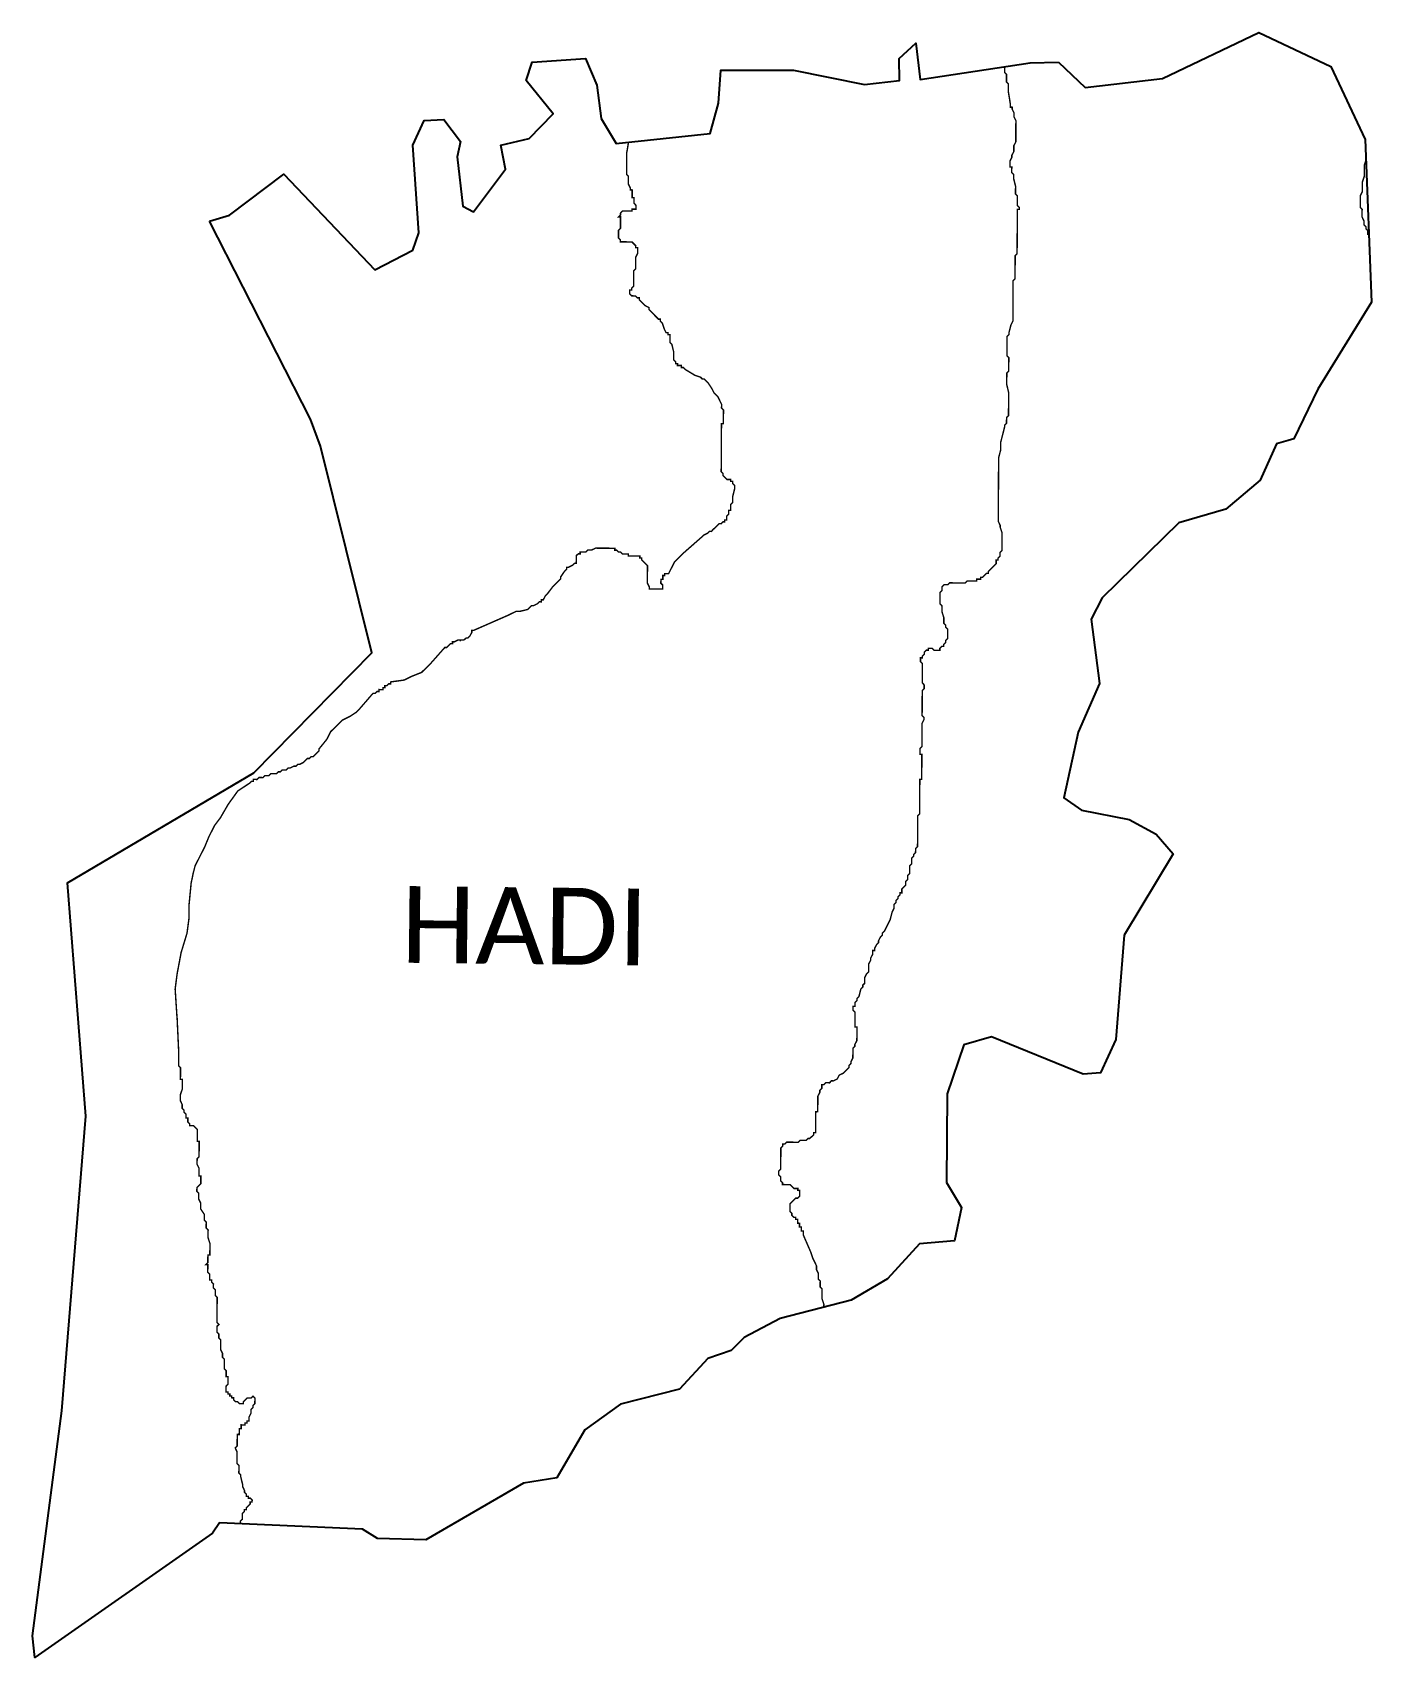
# Model space of a CAD drawing. Header units: metres. Extents: x 335517 to 338331, y 1782039 to 1785453.
import ezdxf

# ---------------------------------------------------------------- set-up
doc = ezdxf.new("R2010")
doc.units = ezdxf.units.M
doc.layers.add('ddddd', color=7, linetype='Continuous')
doc.layers.add('HAZARDS LINE', color=1, linetype='Continuous')
doc.styles.get("Standard").update_dxf_attribs({"font": 'simplex.shx'})

msp = doc.modelspace()

# ---------------------------------------------------------------- linework, layer by layer
at = {"color": 3, "true_color": 0x00ff00, "flags": 128}
msp.add_lwpolyline([(335889.1, 1785056.1), (335930.8, 1785069.2)], dxfattribs=at)
at = {"layer": 'ddddd', "color": 3, "true_color": 0x00ff00}
for points in [[(337673.2, 1785390.4, 0), (337729.1, 1785336.9, 0), (337891.5, 1785356, 0), (338093.6, 1785452.7, 0), (338245.3, 1785381.2, 0), (338317.5, 1785228.3, 0), (338330.7, 1784886, 0), (338217.7, 1784703.6, 0), (338167.4, 1784598.9, 0), (338155.5, 1784595.5, 0), (338131.3, 1784588.4, 0), (338096.9, 1784512, 0), (338024.5, 1784451.5, 0), (337925.6, 1784422.8, 0), (337764.4, 1784265.2, 0), (337741.6, 1784220.5, 0), (337759.4, 1784085.5, 0), (337714.3, 1783983.3, 0), (337683.9, 1783845.2, 0), (337721.4, 1783819.3, 0), (337821.6, 1783799.3, 0), (337878.5, 1783768.6, 0), (337913.7, 1783727.3, 0), (337810.6, 1783556.3, 0), (337793.5, 1783337.6, 0), (337761.3, 1783267, 0), (337724.6, 1783264.7, 0), (337531.8, 1783342.8, 0), (337473.9, 1783326.2, 0), (337439.1, 1783223.5, 0), (337437.5, 1783037.1, 0), (337469.2, 1782984.4, 0), (337454.2, 1782914.5, 0), (337381, 1782908.3, 0), (337313.8, 1782834.5, 0), (337237.5, 1782789.6, 0), (337088.3, 1782751.6, 0), (337012.7, 1782711, 0), (336985.4, 1782684.2, 0), (336936.3, 1782667, 0), (336876.5, 1782602.9, 0), (336752.4, 1782571.5, 0), (336677.4, 1782517.1, 0), (336618.8, 1782416.4, 0), (336548.5, 1782405.3, 0), (336343.7, 1782286.6, 0), (336242.1, 1782289.2, 0), (336210.3, 1782308.7, 0), (335909.8, 1782322.3, 0), (335894.9, 1782300.3, 0), (335521.6, 1782039.1, 0), (335516.8, 1782084.3, 0), (335578.8, 1782557.6, 0), (335628.8, 1783176, 0), (335590.1, 1783666.4, 0), (335981.9, 1783897.3, 0), (336229.8, 1784149.4, 0), (336122.1, 1784583.5, 0), (336100.8, 1784640.3, 0), (335889.1, 1785056.1, 0)], [(335930.8, 1785069.2, 0), (336044.8, 1785154.8, 0), (336236, 1784954.2, 0), (336316.4, 1784995.7, 0), (336328.7, 1785031.7, 0), (336316, 1785216.3, 0), (336339.8, 1785267.8, 0), (336381.2, 1785270.2, 0), (336416.1, 1785224.1, 0), (336409.1, 1785191.6, 0), (336421.5, 1785088, 0), (336443.9, 1785075.9, 0), (336510.5, 1785165.8, 0), (336501.2, 1785216.4, 0), (336560.8, 1785229.9, 0), (336610.9, 1785282, 0), (336554.1, 1785351.8, 0), (336566.9, 1785390.5, 0), (336679, 1785397.8, 0), (336703, 1785342.4, 0), (336711.7, 1785272.4, 0), (336743.3, 1785219.6, 0), (336940.7, 1785240.3, 0), (336958.6, 1785304, 0), (336963.1, 1785373.8, 0), (337115.9, 1785373.7, 0), (337265.3, 1785343.4, 0), (337339.1, 1785352, 0), (337338.3, 1785398.4, 0), (337373.2, 1785430, 0), (337382, 1785354.3, 0), (337613.1, 1785388.8, 0), (337673.2, 1785390.4, 0), (337673.2, 1785390.4, 0)]]:
    msp.add_polyline3d(points, dxfattribs=at)
at = {"layer": 'HAZARDS LINE', "lineweight": 18, "const_width": 3}
for points in [[(337179.8, 1782774.9), (337179.9, 1782781), (337175.9, 1782793.1), (337176.1, 1782813.4), (337172.1, 1782817.5), (337172.2, 1782829.6), (337168.2, 1782833.7), (337168.3, 1782845.8), (337164.3, 1782854), (337164.3, 1782862.1), (337160.4, 1782870.2), (337156.4, 1782878.3), (337152.4, 1782890.5), (337136.5, 1782927.1), (337136.6, 1782935.2), (337132.6, 1782935.2), (337132.6, 1782943.3), (337128.6, 1782943.3), (337128.6, 1782951.4), (337124.6, 1782951.5), (337124.7, 1782959.5), (337120.6, 1782959.6), (337120.6, 1782963.6), (337116.6, 1782963.7), (337112.6, 1782967.7), (337112.6, 1782971.8), (337108.6, 1782975.9), (337108.7, 1782992.1), (337116.9, 1783000.1), (337121, 1783004.1), (337125, 1783004.1), (337129.1, 1783008.1), (337129.2, 1783020.2), (337125.2, 1783020.3), (337125.2, 1783024.3), (337117.1, 1783024.4), (337109.1, 1783032.5), (337092.9, 1783032.7), (337092.9, 1783036.7), (337088.9, 1783040.8), (337089, 1783048.9), (337084.9, 1783053), (337085, 1783061.1), (337089.1, 1783065.1), (337089.5, 1783109.6), (337093.5, 1783113.6), (337093.6, 1783117.7), (337097.6, 1783117.7), (337101.7, 1783121.7), (337126, 1783121.5), (337130.1, 1783125.5), (337142.2, 1783125.4), (337146.3, 1783129.4), (337150.3, 1783129.4), (337158.5, 1783137.4), (337158.5, 1783141.4), (337162.6, 1783141.4), (337162.9, 1783185.9), (337167, 1783185.9), (337167.2, 1783218.3), (337171.4, 1783226.4), (337171.4, 1783230.4), (337175.5, 1783234.4), (337175.5, 1783242.5), (337179.6, 1783242.5), (337183.7, 1783246.5), (337191.8, 1783246.4), (337195.8, 1783250.5), (337199.9, 1783250.4), (337208, 1783254.4), (337212.1, 1783262.5), (337220.3, 1783266.4), (337228.4, 1783274.5), (337232.5, 1783278.5), (337232.5, 1783282.5), (337236.6, 1783286.6), (337236.7, 1783290.6), (337240.8, 1783298.7), (337240.9, 1783318.9), (337245, 1783322.9), (337245, 1783327), (337249.2, 1783335), (337249.4, 1783363.4), (337245.3, 1783363.4), (337245.4, 1783371.5), (337245.2, 1783394.9), (337241.2, 1783399), (337241.2, 1783407.1), (337245.3, 1783407.1), (337245.3, 1783415.2), (337249.4, 1783419.2), (337249.4, 1783423.2), (337253.5, 1783427.3), (337257.6, 1783443.4), (337261.7, 1783447.5), (337261.7, 1783451.5), (337265.8, 1783455.5), (337265.8, 1783467.7), (337269.9, 1783475.7), (337274, 1783479.8), (337274.1, 1783496), (337278.2, 1783504), (337278.2, 1783508.1), (337282.3, 1783516.2), (337282.4, 1783524.3), (337286.4, 1783524.2), (337286.4, 1783528.3), (337290.5, 1783536.4), (337294.6, 1783540.4), (337294.6, 1783544.4), (337298.7, 1783552.5), (337302.8, 1783556.5), (337302.8, 1783560.6), (337306.9, 1783564.6), (337315, 1783580.8), (337319.1, 1783588.8), (337323.3, 1783605), (337327.4, 1783613.1), (337327.4, 1783621.2), (337331.5, 1783625.2), (337331.5, 1783629.2), (337335.6, 1783633.3), (337335.6, 1783637.3), (337339.7, 1783641.3), (337339.7, 1783645.4), (337343.7, 1783645.4), (337343.8, 1783653.5), (337347.9, 1783657.5), (337351.9, 1783661.5), (337352, 1783669.6), (337356, 1783673.6), (337356.1, 1783681.7), (337360.2, 1783685.8), (337360.2, 1783702), (337364.3, 1783706), (337364.4, 1783718.1), (337368.4, 1783722.2), (337368.5, 1783726.2), (337372.5, 1783730.2), (337372.6, 1783738.3), (337376.7, 1783742.4), (337377, 1783807.1), (337381.1, 1783811.2), (337381.5, 1783884), (337385.5, 1783884), (337385.8, 1783936.6), (337381.8, 1783936.6), (337381.8, 1783948.8), (337385.9, 1783952.8), (337386.2, 1784001.4), (337390.3, 1784009.5), (337390.3, 1784013.5), (337386.3, 1784017.6), (337386.6, 1784070.2), (337390.6, 1784074.2), (337390.7, 1784082.3), (337386.7, 1784086.4), (337386.9, 1784126.9), (337382.9, 1784131), (337382.9, 1784139.1), (337386.9, 1784139), (337387, 1784143.1), (337391, 1784147.1), (337391.1, 1784151.2), (337395.1, 1784155.2), (337399.2, 1784155.2), (337399.2, 1784159.2), (337407.3, 1784159.2), (337411.3, 1784155.1), (337423.5, 1784155), (337423.5, 1784159.1), (337427.6, 1784163.1), (337431.6, 1784163.1), (337431.6, 1784167.1), (337435.7, 1784171.2), (337435.7, 1784175.2), (337439.8, 1784179.2), (337439.9, 1784199.5), (337435.9, 1784203.5), (337435.9, 1784207.6), (337431.9, 1784211.7), (337431.9, 1784223.8), (337428, 1784236), (337428, 1784248.1), (337424, 1784252.2), (337424.1, 1784276.5), (337428.2, 1784280.5), (337428.3, 1784288.6), (337432.3, 1784292.6), (337440.4, 1784292.6), (337444.5, 1784296.6), (337476.9, 1784296.4), (337480.9, 1784300.5), (337501.2, 1784300.3), (337501.2, 1784304.4), (337509.3, 1784304.4), (337509.3, 1784308.4), (337513.4, 1784308.4), (337521.5, 1784316.4), (337525.6, 1784316.4), (337525.6, 1784320.5), (337533.7, 1784328.5), (337537.8, 1784332.5), (337541.9, 1784336.6), (337541.9, 1784344.7), (337545.9, 1784344.6), (337546, 1784348.7), (337550, 1784352.7), (337550.1, 1784360.8), (337554.2, 1784364.8), (337554.4, 1784401.3), (337550.4, 1784413.4), (337550.4, 1784417.5), (337546.4, 1784425.6), (337547.1, 1784559.2), (337551.3, 1784575.4), (337551.4, 1784591.6), (337555.5, 1784607.7), (337559.6, 1784623.9), (337559.7, 1784627.9), (337563.7, 1784632), (337563.8, 1784644.1), (337567.9, 1784648.1), (337568.1, 1784696.7), (337564.2, 1784712.9), (337564.3, 1784737.2), (337568.4, 1784741.3), (337568.5, 1784769.6), (337564.5, 1784773.7), (337564.7, 1784814.1), (337568.8, 1784818.2), (337568.8, 1784822.2), (337573, 1784838.4), (337577.1, 1784846.5), (337577.5, 1784931.5), (337581.6, 1784935.5), (337581.9, 1784984.1), (337585.9, 1784988.1), (337586.5, 1785081.2), (337590.5, 1785081.2), (337590.5, 1785085.2), (337586.5, 1785089.3), (337586.6, 1785109.6), (337582.6, 1785113.6), (337582.7, 1785129.8), (337578.7, 1785146), (337578.8, 1785154.1), (337574.7, 1785158.2), (337574.8, 1785170.4), (337570.8, 1785170.4), (337570.8, 1785182.5), (337574.9, 1785190.6), (337574.9, 1785194.6), (337579, 1785202.7), (337579.1, 1785214.9), (337583.2, 1785222.9), (337583.4, 1785267.5), (337579.4, 1785275.6), (337579.5, 1785283.7), (337575.5, 1785291.8), (337575.5, 1785295.8), (337571.5, 1785295.9), (337571.5, 1785304), (337567.6, 1785328.3), (337567.7, 1785344.5), (337563.6, 1785348.5), (337563.7, 1785364.7), (337559.7, 1785368.8), (337559.8, 1785380.8)], [(336769.4, 1785222.3), (336765.4, 1785199.1), (336765.2, 1785154.6), (336769.2, 1785150.5), (336769.1, 1785134.3), (336773.1, 1785126.2), (336773.1, 1785122.2), (336777.1, 1785122.1), (336777, 1785105.9), (336781.1, 1785105.9), (336781, 1785093.8), (336785, 1785089.7), (336785, 1785081.6), (336776.9, 1785081.7), (336776.9, 1785077.6), (336756.6, 1785077.7), (336752.6, 1785073.7), (336752.5, 1785069.6), (336748.5, 1785065.6), (336752.5, 1785065.6), (336752.4, 1785041.3), (336748.3, 1785037.3), (336748.2, 1785021.1), (336752.3, 1785017), (336752.2, 1785013), (336776.5, 1785012.8), (336780.5, 1785008.8), (336784.6, 1785004.7), (336784.5, 1785000.6), (336788.6, 1785000.6), (336788.5, 1784988.5), (336784.4, 1784980.4), (336784.3, 1784956.1), (336780.2, 1784952.1), (336780.1, 1784919.7), (336776, 1784915.7), (336776, 1784911.6), (336771.9, 1784911.6), (336771.9, 1784903.6), (336775.9, 1784899.5), (336784, 1784899.4), (336788, 1784895.4), (336792.1, 1784895.3), (336792, 1784891.3), (336796.1, 1784887.2), (336800.1, 1784883.2), (336804.1, 1784879.1), (336812.2, 1784875), (336812.2, 1784870.9), (336824.2, 1784858.7), (336832.3, 1784850.6), (336836.3, 1784850.6), (336836.3, 1784846.5), (336840.3, 1784842.4), (336844.3, 1784830.3), (336848.3, 1784822.2), (336852.4, 1784822.1), (336852.4, 1784818.1), (336856.4, 1784818.1), (336856.3, 1784801.9), (336860.3, 1784797.8), (336864.3, 1784781.6), (336864.2, 1784765.4), (336868.2, 1784761.3), (336868.2, 1784757.3), (336872.3, 1784757.3), (336872.2, 1784753.2), (336880.3, 1784753.2), (336880.3, 1784749.1), (336884.4, 1784749.1), (336888.4, 1784745), (336908.5, 1784732.8), (336920.7, 1784728.6), (336924.7, 1784724.6), (336928.7, 1784724.6), (336932.8, 1784720.5), (336936.8, 1784716.4), (336944.8, 1784704.2), (336948.8, 1784696.1), (336956.9, 1784688), (336960.9, 1784679.8), (336964.9, 1784671.7), (336964.8, 1784663.6), (336968.9, 1784659.6), (336968.7, 1784631.2), (336964.7, 1784631.2), (336964.1, 1784530), (336968.1, 1784526), (336968.1, 1784521.9), (336972.1, 1784517.8), (336976.1, 1784513.8), (336984.2, 1784513.7), (336984.2, 1784509.7), (336988.3, 1784509.7), (336988.2, 1784505.6), (336992.3, 1784501.5), (336992.2, 1784493.4), (336988.1, 1784477.3), (336988, 1784465.1), (336984, 1784461.1), (336983.9, 1784449), (336979.8, 1784449), (336979.8, 1784440.9), (336975.7, 1784436.9), (336975.7, 1784428.8), (336971.6, 1784428.8), (336971.6, 1784424.7), (336967.6, 1784424.8), (336963.5, 1784420.7), (336959.4, 1784420.8), (336955.4, 1784416.7), (336947.2, 1784408.7), (336943.2, 1784404.6), (336939.1, 1784404.7), (336935, 1784400.6), (336926.9, 1784396.6), (336922.9, 1784392.6), (336886.2, 1784360.4), (336878.1, 1784352.4), (336865.9, 1784340.3), (336861.8, 1784332.2), (336853.6, 1784316.1), (336845.5, 1784316.1), (336845.5, 1784312.1), (336841.5, 1784312.1), (336841.4, 1784304), (336837.4, 1784304), (336837.3, 1784295.9), (336841.3, 1784291.9), (336841.3, 1784283.8), (336813, 1784283.9), (336813, 1784288), (336809, 1784296.1), (336809.2, 1784332.5), (336805.2, 1784336.6), (336797.1, 1784344.7), (336797.1, 1784348.8), (336793.1, 1784348.8), (336793.1, 1784352.8), (336768.8, 1784353), (336768.8, 1784357), (336756.7, 1784357.1), (336752.7, 1784361.2), (336748.6, 1784361.2), (336744.6, 1784365.3), (336740.6, 1784365.3), (336740.6, 1784369.3), (336700.1, 1784369.6), (336692, 1784365.6), (336683.9, 1784365.6), (336679.8, 1784361.6), (336667.7, 1784361.6), (336667.7, 1784357.6), (336663.6, 1784357.6), (336659.5, 1784353.6), (336659.4, 1784337.4), (336655.4, 1784337.4), (336651.3, 1784333.4), (336643.2, 1784329.4), (336639.2, 1784329.4), (336639.1, 1784325.4), (336635.1, 1784321.3), (336626.9, 1784309.2), (336626.9, 1784305.2), (336618.7, 1784297.1), (336614.7, 1784293.1), (336610.6, 1784289.1), (336598.4, 1784273), (336594.3, 1784268.9), (336590.2, 1784260.9), (336586.2, 1784260.9), (336586.1, 1784256.8), (336582.1, 1784256.9), (336578, 1784252.8), (336569.9, 1784248.8), (336565.9, 1784248.8), (336561.8, 1784244.8), (336557.7, 1784240.8), (336541.5, 1784236.8), (336533.4, 1784236.9), (336525.3, 1784232.9), (336517.2, 1784228.9), (336444.1, 1784196.9), (336440.1, 1784196.9), (336440.1, 1784192.9), (336436, 1784184.8), (336431.9, 1784180.8), (336427.9, 1784180.8), (336423.8, 1784176.8), (336415.7, 1784176.8), (336411.6, 1784176.8), (336403.5, 1784172.8), (336399.5, 1784172.8), (336399.5, 1784168.8), (336395.4, 1784168.8), (336391.3, 1784164.8), (336387.3, 1784160.8), (336383.2, 1784160.8), (336354.7, 1784128.6), (336334.4, 1784108.4), (336314.1, 1784100.4), (336297.8, 1784092.4), (336269.5, 1784088.5), (336269.5, 1784084.5), (336265.4, 1784084.5), (336261.3, 1784080.5), (336257.3, 1784080.5), (336257.3, 1784076.5), (336253.2, 1784076.5), (336253.2, 1784072.4), (336245.1, 1784072.5), (336245.1, 1784068.4), (336241, 1784068.5), (336237, 1784064.4), (336232.9, 1784064.5), (336228.8, 1784060.4), (336204.4, 1784032.2), (336196.3, 1784024.2), (336184.1, 1784016.2), (336167.8, 1784008.1), (336155.6, 1783996.1), (336143.4, 1783984), (336135.2, 1783967.8), (336118.9, 1783947.7), (336118.9, 1783943.6), (336114.8, 1783939.6), (336106.7, 1783931.6), (336102.7, 1783931.6), (336098.6, 1783927.6), (336094.5, 1783927.6), (336086.4, 1783919.5), (336078.3, 1783915.5), (336074.2, 1783915.5), (336070.2, 1783911.5), (336066.1, 1783911.5), (336058, 1783907.5), (336053.9, 1783907.6), (336049.9, 1783903.5), (336041.8, 1783903.6), (336037.7, 1783899.6), (336033.7, 1783899.6), (336029.6, 1783895.6), (336017.5, 1783895.6), (336013.4, 1783891.6), (336005.3, 1783891.6), (336001.2, 1783887.6), (335993.1, 1783887.7), (335989, 1783883.6), (335981, 1783883.7), (335980.9, 1783879.6), (335976.9, 1783879.7), (335972.8, 1783875.6), (335948.4, 1783859.6), (335928, 1783831.3), (335911.7, 1783803.1), (335899.5, 1783787), (335887.2, 1783762.7), (335879, 1783742.5), (335866.7, 1783718.3), (335858.5, 1783702.2), (335854.4, 1783686), (335850.2, 1783665.8), (335845.9, 1783621.3), (335845.8, 1783592.9), (335841.5, 1783560.6), (335829.2, 1783520.2), (335820.8, 1783475.7), (335816.6, 1783443.3), (335820.3, 1783386.6), (335820.7, 1783383.1), (335824.1, 1783310.2), (335823.9, 1783281.9), (335827.9, 1783277.8), (335827.7, 1783253.5), (335831.8, 1783253.5), (335831.6, 1783233.2), (335827.5, 1783221.1), (335827.4, 1783209), (335831.3, 1783200.9), (335831.3, 1783192.8), (335835.3, 1783188.7), (335835.3, 1783184.6), (335839.3, 1783180.6), (335839.2, 1783172.5), (335843.3, 1783172.4), (335843.2, 1783164.3), (335847.2, 1783160.2), (335847.2, 1783156.2), (335855.3, 1783156.1), (335859.3, 1783152.1), (335863.3, 1783148), (335863.1, 1783123.7), (335867.1, 1783123.6), (335866.9, 1783091.3), (335862.8, 1783087.2), (335862.7, 1783075.1), (335866.7, 1783067), (335866.5, 1783050.8), (335870.6, 1783050.7), (335870.5, 1783034.6), (335866.4, 1783030.5), (335862.3, 1783026.5), (335862.2, 1783018.4), (335866.2, 1783014.3), (335866.1, 1783002.2), (335870.1, 1782994.1), (335870, 1782981.9), (335878, 1782969.7), (335877.9, 1782957.6), (335881.9, 1782953.5), (335881.8, 1782941.4), (335885.9, 1782937.3), (335885.7, 1782921.1), (335889.7, 1782908.9), (335889.5, 1782884.6), (335885.4, 1782884.6), (335885.3, 1782868.5), (335881.2, 1782864.4), (335885.3, 1782864.4), (335885.1, 1782848.2), (335889.1, 1782844.1), (335889, 1782832), (335893.1, 1782832), (335893.1, 1782827.9), (335897.1, 1782823.8), (335897, 1782815.7), (335901, 1782811.6), (335900.9, 1782799.5), (335904.9, 1782795.4), (335904.5, 1782742.8), (335908.5, 1782738.7), (335904.4, 1782734.7), (335904.3, 1782722.6), (335908.4, 1782718.5), (335908.3, 1782710.4), (335912.3, 1782706.3), (335912.1, 1782686.1), (335916.1, 1782677.9), (335916.1, 1782669.8), (335920.1, 1782665.7), (335919.9, 1782645.5), (335923.9, 1782641.4), (335923.8, 1782629.3), (335927.9, 1782629.2), (335927.7, 1782613.1), (335923.7, 1782609), (335923.6, 1782596.9), (335927.6, 1782596.9), (335927.6, 1782592.8), (335931.6, 1782592.8), (335931.6, 1782588.7), (335935.6, 1782588.7), (335935.6, 1782584.7), (335939.6, 1782584.6), (335939.6, 1782580.6), (335943.6, 1782576.5), (335947.7, 1782576.5), (335951.7, 1782572.4), (335959.8, 1782572.3), (335959.8, 1782576.4), (335963.9, 1782580.4), (335968, 1782584.4), (335976.1, 1782584.3), (335980.2, 1782588.3), (335984.2, 1782584.3), (335984.1, 1782572.1), (335980, 1782568.1), (335980, 1782564), (335975.9, 1782560), (335975.8, 1782551.9), (335971.7, 1782543.9), (335971.6, 1782535.8), (335967.6, 1782535.8), (335967.6, 1782531.8), (335963.5, 1782531.8), (335963.5, 1782527.7), (335955.4, 1782527.8), (335955.3, 1782519.7), (335951.3, 1782519.7), (335951.2, 1782507.6), (335947.1, 1782507.6), (335946.9, 1782483.3), (335942.8, 1782479.3), (335946.8, 1782471.2), (335946.6, 1782446.9), (335950.6, 1782442.8), (335950.5, 1782426.6), (335954.5, 1782422.6), (335954.5, 1782418.5), (335958.4, 1782402.3), (335958.4, 1782398.2), (335962.3, 1782390.1), (335962.3, 1782386.1), (335966.3, 1782382), (335966.3, 1782377.9), (335970.3, 1782377.9), (335970.3, 1782373.8), (335974.4, 1782373.8), (335978.4, 1782369.7), (335978.3, 1782365.7), (335974.3, 1782365.7), (335974.3, 1782361.7), (335970.2, 1782357.7), (335966.1, 1782353.6), (335966.1, 1782349.6), (335962, 1782349.6), (335962, 1782345.6), (335957.9, 1782341.6), (335957.8, 1782329.4), (335953.7, 1782325.4), (335953.7, 1782320.3)], [(338319.2, 1785185), (338315.6, 1785174.3), (338315.4, 1785150.1), (338311.3, 1785137.9), (338311.2, 1785117.7), (338307.1, 1785109.6), (338307, 1785085.3), (338311, 1785081.3), (338310.9, 1785065.1), (338314.9, 1785056.9), (338314.9, 1785048.9), (338318.9, 1785044.8), (338318.9, 1785040.7), (338322.9, 1785036.7), (338322.9, 1785028.6), (338325.2, 1785028.6)]]:
    msp.add_lwpolyline(points, dxfattribs=at)
msp.add_lwpolyline([(336415.7, 1784172.8), (336415.7, 1784176.8)], close=True, dxfattribs=at)

# ---------------------------------------------------------------- texts
at = {"layer": 'ddddd', "insert": (336292.2, 1783659.8), "char_height": 161.109, "attachment_point": 1, "rotation": 359.3742}
msp.add_mtext_dynamic_manual_height_columns('{\\fCalibri|b0|i0|c0|p34;HADI}', width=1589.786, gutter_width=805.5, heights=[0], dxfattribs=at)

doc.saveas('drawing.dxf')
